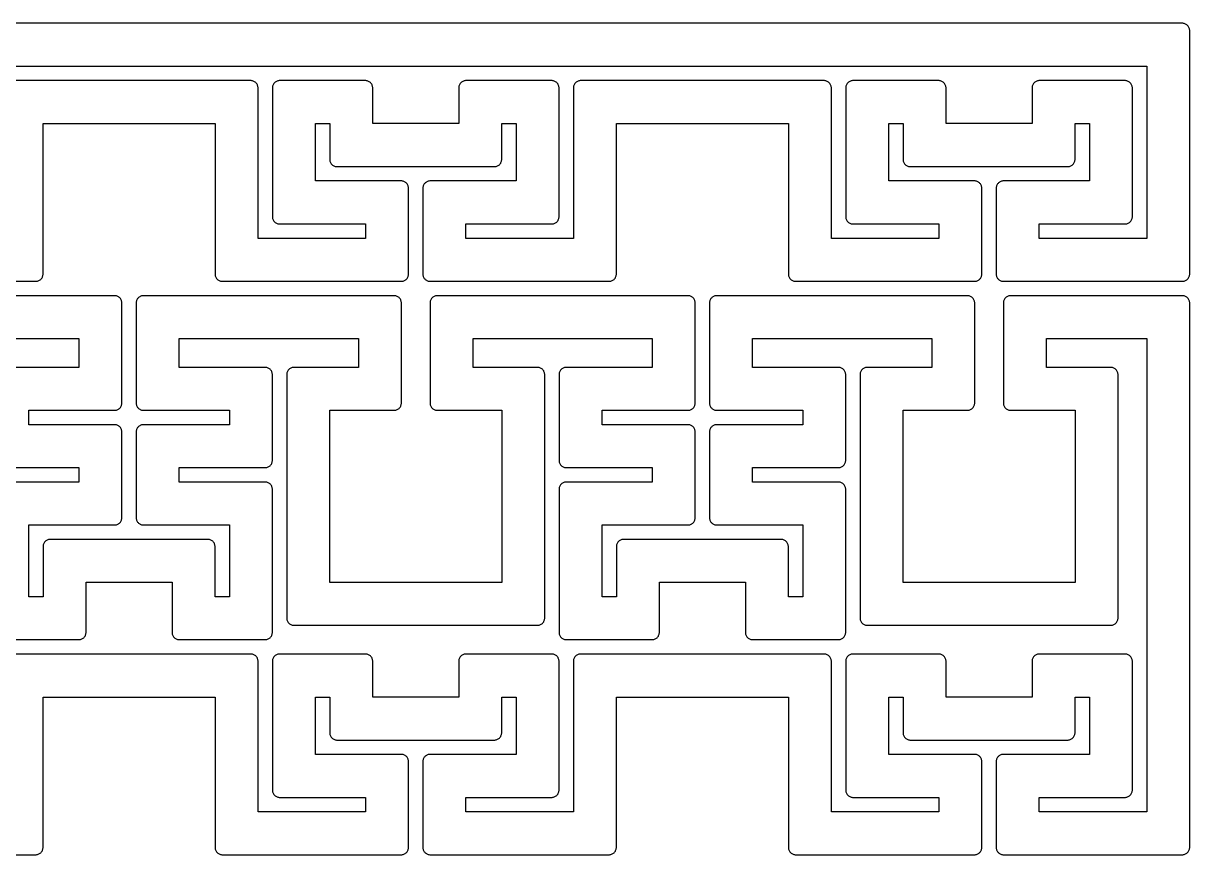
# Model space of a CAD drawing. Extents: x -162 to 163, y -63 to 63.
# Drawn here: x 81.6 to 163, y 5 to 63 of the extents above; entities that cross this region are included whole.
import ezdxf

# ---------------------------------------------------------------- set-up
doc = ezdxf.new("R2010")
doc.units = 0
doc.layers.add('Al', color=7, linetype='CONTINUOUS')

msp = doc.modelspace()

# ---------------------------------------------------------------- linework, layer by layer
at = {"layer": 'Al'}
for points in [[(69.975, 45), (82.524, 45), (82.573, 45.005), (82.621, 45.014), (82.668, 45.029), (82.713, 45.048), (82.757, 45.071), (82.797, 45.098), (82.835, 45.129), (82.87, 45.164), (82.901, 45.202), (82.928, 45.242), (82.951, 45.286), (82.97, 45.331), (82.985, 45.378), (82.994, 45.426), (82.999, 45.475), (82.999, 56), (95, 56), (95, 45.475), (95.005, 45.426), (95.014, 45.378), (95.029, 45.331), (95.048, 45.286), (95.071, 45.242), (95.098, 45.202), (95.129, 45.164), (95.164, 45.129), (95.202, 45.098), (95.242, 45.071), (95.286, 45.048), (95.331, 45.029), (95.378, 45.014), (95.426, 45.005), (95.475, 45), (108.024, 45), (108.073, 45.005), (108.121, 45.014), (108.168, 45.029), (108.213, 45.048), (108.257, 45.071), (108.297, 45.098), (108.335, 45.129), (108.37, 45.164), (108.401, 45.202), (108.428, 45.242), (108.451, 45.286), (108.47, 45.331), (108.485, 45.378), (108.494, 45.426), (108.499, 45.475), (108.499, 51.524), (108.494, 51.573), (108.485, 51.621), (108.47, 51.668), (108.451, 51.713), (108.428, 51.757), (108.401, 51.797), (108.37, 51.835), (108.335, 51.87), (108.297, 51.901), (108.257, 51.928), (108.213, 51.951), (108.168, 51.97), (108.121, 51.985), (108.073, 51.994), (108.024, 51.999), (101.999, 51.999), (101.999, 56), (103, 56), (103, 53.475), (103.005, 53.426), (103.014, 53.378), (103.029, 53.331), (103.048, 53.286), (103.071, 53.242), (103.098, 53.202), (103.129, 53.164), (103.164, 53.129), (103.202, 53.098), (103.242, 53.071), (103.286, 53.048), (103.331, 53.029), (103.378, 53.014), (103.426, 53.005), (103.475, 53), (114.524, 53), (114.573, 53.005), (114.621, 53.014), (114.668, 53.029), (114.713, 53.048), (114.757, 53.071), (114.797, 53.098), (114.835, 53.129), (114.87, 53.164), (114.901, 53.202), (114.928, 53.242), (114.951, 53.286), (114.97, 53.331), (114.985, 53.378), (114.994, 53.426), (114.999, 53.475), (114.999, 56), (116, 56), (116, 51.999), (109.975, 51.999), (109.926, 51.994), (109.878, 51.985), (109.831, 51.97), (109.786, 51.951), (109.742, 51.928), (109.702, 51.901), (109.664, 51.87), (109.629, 51.835), (109.598, 51.797), (109.571, 51.757), (109.548, 51.713), (109.529, 51.668), (109.514, 51.621), (109.505, 51.573), (109.5, 51.524), (109.5, 45.475), (109.505, 45.426), (109.514, 45.378), (109.529, 45.331), (109.548, 45.286), (109.571, 45.242), (109.598, 45.202), (109.629, 45.164), (109.664, 45.129), (109.702, 45.098), (109.742, 45.071), (109.786, 45.048), (109.831, 45.029), (109.878, 45.014), (109.926, 45.005), (109.975, 45), (122.524, 45), (122.573, 45.005), (122.621, 45.014), (122.668, 45.029), (122.713, 45.048), (122.757, 45.071), (122.797, 45.098), (122.835, 45.129), (122.87, 45.164), (122.901, 45.202), (122.928, 45.242), (122.951, 45.286), (122.97, 45.331), (122.985, 45.378), (122.994, 45.426), (122.999, 45.475), (122.999, 56), (135, 56), (135, 45.475), (135.005, 45.426), (135.014, 45.378), (135.029, 45.331), (135.048, 45.286), (135.071, 45.242), (135.098, 45.202), (135.129, 45.164), (135.164, 45.129), (135.202, 45.098), (135.242, 45.071), (135.286, 45.048), (135.331, 45.029), (135.378, 45.014), (135.426, 45.005), (135.475, 45), (148.024, 45), (148.073, 45.005), (148.121, 45.014), (148.168, 45.029), (148.213, 45.048), (148.257, 45.071), (148.297, 45.098), (148.335, 45.129), (148.37, 45.164), (148.401, 45.202), (148.428, 45.242), (148.451, 45.286), (148.47, 45.331), (148.485, 45.378), (148.494, 45.426), (148.499, 45.475), (148.499, 51.524), (148.494, 51.573), (148.485, 51.621), (148.47, 51.668), (148.451, 51.713), (148.428, 51.757), (148.401, 51.797), (148.37, 51.835), (148.335, 51.87), (148.297, 51.901), (148.257, 51.928), (148.213, 51.951), (148.168, 51.97), (148.121, 51.985), (148.073, 51.994), (148.024, 51.999), (141.999, 51.999), (141.999, 56), (143, 56), (143, 53.475), (143.005, 53.426), (143.014, 53.378), (143.029, 53.331), (143.048, 53.286), (143.071, 53.242), (143.098, 53.202), (143.129, 53.164), (143.164, 53.129), (143.202, 53.098), (143.242, 53.071), (143.286, 53.048), (143.331, 53.029), (143.378, 53.014), (143.426, 53.005), (143.475, 53), (154.524, 53), (154.573, 53.005), (154.621, 53.014), (154.668, 53.029), (154.713, 53.048), (154.757, 53.071), (154.797, 53.098), (154.835, 53.129), (154.87, 53.164), (154.901, 53.202), (154.928, 53.242), (154.951, 53.286), (154.97, 53.331), (154.985, 53.378), (154.994, 53.426), (154.999, 53.475), (154.999, 56), (156, 56), (156, 51.999), (149.975, 51.999), (149.926, 51.994), (149.878, 51.985), (149.831, 51.97), (149.786, 51.951), (149.742, 51.928), (149.702, 51.901), (149.664, 51.87), (149.629, 51.835), (149.598, 51.797), (149.571, 51.757), (149.548, 51.713), (149.529, 51.668), (149.514, 51.621), (149.505, 51.573), (149.5, 51.524), (149.5, 45.475), (149.505, 45.426), (149.514, 45.378), (149.529, 45.331), (149.548, 45.286), (149.571, 45.242), (149.598, 45.202), (149.629, 45.164), (149.664, 45.129), (149.702, 45.098), (149.742, 45.071), (149.786, 45.048), (149.831, 45.029), (149.878, 45.014), (149.926, 45.005), (149.975, 45), (162.524, 45), (162.573, 45.005), (162.621, 45.014), (162.668, 45.029), (162.713, 45.048), (162.757, 45.071), (162.797, 45.098), (162.835, 45.129), (162.87, 45.164), (162.901, 45.202), (162.928, 45.242), (162.951, 45.286), (162.97, 45.331), (162.985, 45.378), (162.994, 45.426), (162.999, 45.475), (162.999, 62.524), (162.994, 62.573), (162.985, 62.621), (162.97, 62.668), (162.951, 62.713), (162.928, 62.757), (162.901, 62.797), (162.87, 62.835), (162.835, 62.87), (162.797, 62.901), (162.757, 62.928), (162.713, 62.951), (162.668, 62.97), (162.621, 62.985), (162.573, 62.994), (162.524, 62.999), (-162.5, 62.999)], [(-159.525, 60), (160, 60), (160, 47.999), (152.499, 47.999), (152.499, 49), (158.524, 49), (158.573, 49.005), (158.621, 49.014), (158.668, 49.029), (158.713, 49.048), (158.757, 49.071), (158.797, 49.098), (158.835, 49.129), (158.87, 49.164), (158.901, 49.202), (158.928, 49.242), (158.951, 49.286), (158.97, 49.331), (158.985, 49.378), (158.994, 49.426), (158.999, 49.475), (158.999, 58.524), (158.994, 58.573), (158.985, 58.621), (158.97, 58.668), (158.951, 58.713), (158.928, 58.757), (158.901, 58.797), (158.87, 58.835), (158.835, 58.87), (158.797, 58.901), (158.757, 58.928), (158.713, 58.951), (158.668, 58.97), (158.621, 58.985), (158.573, 58.994), (158.524, 58.999), (152.475, 58.999), (152.426, 58.994), (152.378, 58.985), (152.331, 58.97), (152.286, 58.951), (152.242, 58.928), (152.202, 58.901), (152.164, 58.87), (152.129, 58.835), (152.098, 58.797), (152.071, 58.757), (152.048, 58.713), (152.029, 58.668), (152.014, 58.621), (152.005, 58.573), (152, 58.524), (152, 55.999), (145.999, 55.999), (145.999, 58.524), (145.994, 58.573), (145.985, 58.621), (145.97, 58.668), (145.951, 58.713), (145.928, 58.757), (145.901, 58.797), (145.87, 58.835), (145.835, 58.87), (145.797, 58.901), (145.757, 58.928), (145.713, 58.951), (145.668, 58.97), (145.621, 58.985), (145.573, 58.994), (145.524, 58.999), (139.475, 58.999), (139.426, 58.994), (139.378, 58.985), (139.331, 58.97), (139.286, 58.951), (139.242, 58.928), (139.202, 58.901), (139.164, 58.87), (139.129, 58.835), (139.098, 58.797), (139.071, 58.757), (139.048, 58.713), (139.029, 58.668), (139.014, 58.621), (139.005, 58.573), (139, 58.524), (139, 49.475), (139.005, 49.426), (139.014, 49.378), (139.029, 49.331), (139.048, 49.286), (139.071, 49.242), (139.098, 49.202), (139.129, 49.164), (139.164, 49.129), (139.202, 49.098), (139.242, 49.071), (139.286, 49.048), (139.331, 49.029), (139.378, 49.014), (139.426, 49.005), (139.475, 49), (145.5, 49), (145.5, 47.999), (137.999, 47.999), (137.999, 58.524), (137.994, 58.573), (137.985, 58.621), (137.97, 58.668), (137.951, 58.713), (137.928, 58.757), (137.901, 58.797), (137.87, 58.835), (137.835, 58.87), (137.797, 58.901), (137.757, 58.928), (137.713, 58.951), (137.668, 58.97), (137.621, 58.985), (137.573, 58.994), (137.524, 58.999), (120.475, 58.999), (120.426, 58.994), (120.378, 58.985), (120.331, 58.97), (120.286, 58.951), (120.242, 58.928), (120.202, 58.901), (120.164, 58.87), (120.129, 58.835), (120.098, 58.797), (120.071, 58.757), (120.048, 58.713), (120.029, 58.668), (120.014, 58.621), (120.005, 58.573), (120, 58.524), (120, 47.999), (112.499, 47.999), (112.499, 49), (118.524, 49), (118.573, 49.005), (118.621, 49.014), (118.668, 49.029), (118.713, 49.048), (118.757, 49.071), (118.797, 49.098), (118.835, 49.129), (118.87, 49.164), (118.901, 49.202), (118.928, 49.242), (118.951, 49.286), (118.97, 49.331), (118.985, 49.378), (118.994, 49.426), (118.999, 49.475), (118.999, 58.524), (118.994, 58.573), (118.985, 58.621), (118.97, 58.668), (118.951, 58.713), (118.928, 58.757), (118.901, 58.797), (118.87, 58.835), (118.835, 58.87), (118.797, 58.901), (118.757, 58.928), (118.713, 58.951), (118.668, 58.97), (118.621, 58.985), (118.573, 58.994), (118.524, 58.999), (112.475, 58.999), (112.426, 58.994), (112.378, 58.985), (112.331, 58.97), (112.286, 58.951), (112.242, 58.928), (112.202, 58.901), (112.164, 58.87), (112.129, 58.835), (112.098, 58.797), (112.071, 58.757), (112.048, 58.713), (112.029, 58.668), (112.014, 58.621), (112.005, 58.573), (112, 58.524), (112, 55.999), (105.999, 55.999), (105.999, 58.524), (105.994, 58.573), (105.985, 58.621), (105.97, 58.668), (105.951, 58.713), (105.928, 58.757), (105.901, 58.797), (105.87, 58.835), (105.835, 58.87), (105.797, 58.901), (105.757, 58.928), (105.713, 58.951), (105.668, 58.97), (105.621, 58.985), (105.573, 58.994), (105.524, 58.999), (99.475, 58.999), (99.426, 58.994), (99.378, 58.985), (99.331, 58.97), (99.286, 58.951), (99.242, 58.928), (99.202, 58.901), (99.164, 58.87), (99.129, 58.835), (99.098, 58.797), (99.071, 58.757), (99.048, 58.713), (99.029, 58.668), (99.014, 58.621), (99.005, 58.573), (99, 58.524), (99, 49.475), (99.005, 49.426), (99.014, 49.378), (99.029, 49.331), (99.048, 49.286), (99.071, 49.242), (99.098, 49.202), (99.129, 49.164), (99.164, 49.129), (99.202, 49.098), (99.242, 49.071), (99.286, 49.048), (99.331, 49.029), (99.378, 49.014), (99.426, 49.005), (99.475, 49), (105.5, 49), (105.5, 47.999), (97.999, 47.999), (97.999, 58.524), (97.994, 58.573), (97.985, 58.621), (97.97, 58.668), (97.951, 58.713), (97.928, 58.757), (97.901, 58.797), (97.87, 58.835), (97.835, 58.87), (97.797, 58.901), (97.757, 58.928), (97.713, 58.951), (97.668, 58.97), (97.621, 58.985), (97.573, 58.994), (97.524, 58.999), (80.475, 58.999)], [(69.975, 5), (82.524, 5), (82.573, 5.005), (82.621, 5.014), (82.668, 5.029), (82.713, 5.048), (82.757, 5.071), (82.797, 5.098), (82.835, 5.129), (82.87, 5.164), (82.901, 5.202), (82.928, 5.242), (82.951, 5.286), (82.97, 5.331), (82.985, 5.378), (82.994, 5.426), (82.999, 5.475), (82.999, 16), (95, 16), (95, 5.475), (95.005, 5.426), (95.014, 5.378), (95.029, 5.331), (95.048, 5.286), (95.071, 5.242), (95.098, 5.202), (95.129, 5.164), (95.164, 5.129), (95.202, 5.098), (95.242, 5.071), (95.286, 5.048), (95.331, 5.029), (95.378, 5.014), (95.426, 5.005), (95.475, 5), (108.024, 5), (108.073, 5.005), (108.121, 5.014), (108.168, 5.029), (108.213, 5.048), (108.257, 5.071), (108.297, 5.098), (108.335, 5.129), (108.37, 5.164), (108.401, 5.202), (108.428, 5.242), (108.451, 5.286), (108.47, 5.331), (108.485, 5.378), (108.494, 5.426), (108.499, 5.475), (108.499, 11.524), (108.494, 11.573), (108.485, 11.621), (108.47, 11.668), (108.451, 11.713), (108.428, 11.757), (108.401, 11.797), (108.37, 11.835), (108.335, 11.87), (108.297, 11.901), (108.257, 11.928), (108.213, 11.951), (108.168, 11.97), (108.121, 11.985), (108.073, 11.994), (108.024, 11.999), (101.999, 11.999), (101.999, 16), (103, 16), (103, 13.475), (103.005, 13.426), (103.014, 13.378), (103.029, 13.331), (103.048, 13.286), (103.071, 13.242), (103.098, 13.202), (103.129, 13.164), (103.164, 13.129), (103.202, 13.098), (103.242, 13.071), (103.286, 13.048), (103.331, 13.029), (103.378, 13.014), (103.426, 13.005), (103.475, 13), (114.524, 13), (114.573, 13.005), (114.621, 13.014), (114.668, 13.029), (114.713, 13.048), (114.757, 13.071), (114.797, 13.098), (114.835, 13.129), (114.87, 13.164), (114.901, 13.202), (114.928, 13.242), (114.951, 13.286), (114.97, 13.331), (114.985, 13.378), (114.994, 13.426), (114.999, 13.475), (114.999, 16), (116, 16), (116, 11.999), (109.975, 11.999), (109.926, 11.994), (109.878, 11.985), (109.831, 11.97), (109.786, 11.951), (109.742, 11.928), (109.702, 11.901), (109.664, 11.87), (109.629, 11.835), (109.598, 11.797), (109.571, 11.757), (109.548, 11.713), (109.529, 11.668), (109.514, 11.621), (109.505, 11.573), (109.5, 11.524), (109.5, 5.475), (109.505, 5.426), (109.514, 5.378), (109.529, 5.331), (109.548, 5.286), (109.571, 5.242), (109.598, 5.202), (109.629, 5.164), (109.664, 5.129), (109.702, 5.098), (109.742, 5.071), (109.786, 5.048), (109.831, 5.029), (109.878, 5.014), (109.926, 5.005), (109.975, 5), (122.524, 5), (122.573, 5.005), (122.621, 5.014), (122.668, 5.029), (122.713, 5.048), (122.757, 5.071), (122.797, 5.098), (122.835, 5.129), (122.87, 5.164), (122.901, 5.202), (122.928, 5.242), (122.951, 5.286), (122.97, 5.331), (122.985, 5.378), (122.994, 5.426), (122.999, 5.475), (122.999, 16), (135, 16), (135, 5.475), (135.005, 5.426), (135.014, 5.378), (135.029, 5.331), (135.048, 5.286), (135.071, 5.242), (135.098, 5.202), (135.129, 5.164), (135.164, 5.129), (135.202, 5.098), (135.242, 5.071), (135.286, 5.048), (135.331, 5.029), (135.378, 5.014), (135.426, 5.005), (135.475, 5), (148.024, 5), (148.073, 5.005), (148.121, 5.014), (148.168, 5.029), (148.213, 5.048), (148.257, 5.071), (148.297, 5.098), (148.335, 5.129), (148.37, 5.164), (148.401, 5.202), (148.428, 5.242), (148.451, 5.286), (148.47, 5.331), (148.485, 5.378), (148.494, 5.426), (148.499, 5.475), (148.499, 11.524), (148.494, 11.573), (148.485, 11.621), (148.47, 11.668), (148.451, 11.713), (148.428, 11.757), (148.401, 11.797), (148.37, 11.835), (148.335, 11.87), (148.297, 11.901), (148.257, 11.928), (148.213, 11.951), (148.168, 11.97), (148.121, 11.985), (148.073, 11.994), (148.024, 11.999), (141.999, 11.999), (141.999, 16), (143, 16), (143, 13.475), (143.005, 13.426), (143.014, 13.378), (143.029, 13.331), (143.048, 13.286), (143.071, 13.242), (143.098, 13.202), (143.129, 13.164), (143.164, 13.129), (143.202, 13.098), (143.242, 13.071), (143.286, 13.048), (143.331, 13.029), (143.378, 13.014), (143.426, 13.005), (143.475, 13), (154.524, 13), (154.573, 13.005), (154.621, 13.014), (154.668, 13.029), (154.713, 13.048), (154.757, 13.071), (154.797, 13.098), (154.835, 13.129), (154.87, 13.164), (154.901, 13.202), (154.928, 13.242), (154.951, 13.286), (154.97, 13.331), (154.985, 13.378), (154.994, 13.426), (154.999, 13.475), (154.999, 16), (156, 16), (156, 11.999), (149.975, 11.999), (149.926, 11.994), (149.878, 11.985), (149.831, 11.97), (149.786, 11.951), (149.742, 11.928), (149.702, 11.901), (149.664, 11.87), (149.629, 11.835), (149.598, 11.797), (149.571, 11.757), (149.548, 11.713), (149.529, 11.668), (149.514, 11.621), (149.505, 11.573), (149.5, 11.524), (149.5, 5.475), (149.505, 5.426), (149.514, 5.378), (149.529, 5.331), (149.548, 5.286), (149.571, 5.242), (149.598, 5.202), (149.629, 5.164), (149.664, 5.129), (149.702, 5.098), (149.742, 5.071), (149.786, 5.048), (149.831, 5.029), (149.878, 5.014), (149.926, 5.005), (149.975, 5), (162.524, 5), (162.573, 5.005), (162.621, 5.014), (162.668, 5.029), (162.713, 5.048), (162.757, 5.071), (162.797, 5.098), (162.835, 5.129), (162.87, 5.164), (162.901, 5.202), (162.928, 5.242), (162.951, 5.286), (162.97, 5.331), (162.985, 5.378), (162.994, 5.426), (162.999, 5.475), (162.999, 43.524), (162.994, 43.573), (162.985, 43.621), (162.97, 43.668), (162.951, 43.713), (162.928, 43.757), (162.901, 43.797), (162.87, 43.835), (162.835, 43.87), (162.797, 43.901), (162.757, 43.928), (162.713, 43.951), (162.668, 43.97), (162.621, 43.985), (162.573, 43.994), (162.524, 43.999), (150.475, 43.999), (150.426, 43.994), (150.378, 43.985), (150.331, 43.97), (150.286, 43.951), (150.242, 43.928), (150.202, 43.901), (150.164, 43.87), (150.129, 43.835), (150.098, 43.797), (150.071, 43.757), (150.048, 43.713), (150.029, 43.668), (150.014, 43.621), (150.005, 43.573), (150, 43.524), (150, 36.475), (150.005, 36.426), (150.014, 36.378), (150.029, 36.331), (150.048, 36.286), (150.071, 36.242), (150.098, 36.202), (150.129, 36.164), (150.164, 36.129), (150.202, 36.098), (150.242, 36.071), (150.286, 36.048), (150.331, 36.029), (150.378, 36.014), (150.426, 36.005), (150.475, 36), (155, 36), (155, 23.999), (142.999, 23.999), (142.999, 36), (147.524, 36), (147.573, 36.005), (147.621, 36.014), (147.668, 36.029), (147.713, 36.048), (147.757, 36.071), (147.797, 36.098), (147.835, 36.129), (147.87, 36.164), (147.901, 36.202), (147.928, 36.242), (147.951, 36.286), (147.97, 36.331), (147.985, 36.378), (147.994, 36.426), (147.999, 36.475), (147.999, 43.524), (147.994, 43.573), (147.985, 43.621), (147.97, 43.668), (147.951, 43.713), (147.928, 43.757), (147.901, 43.797), (147.87, 43.835), (147.835, 43.87), (147.797, 43.901), (147.757, 43.928), (147.713, 43.951), (147.668, 43.97), (147.621, 43.985), (147.573, 43.994), (147.524, 43.999), (129.975, 43.999), (129.926, 43.994), (129.878, 43.985), (129.831, 43.97), (129.786, 43.951), (129.742, 43.928), (129.702, 43.901), (129.664, 43.87), (129.629, 43.835), (129.598, 43.797), (129.571, 43.757), (129.548, 43.713), (129.529, 43.668), (129.514, 43.621), (129.505, 43.573), (129.5, 43.524), (129.5, 36.475), (129.505, 36.426), (129.514, 36.378), (129.529, 36.331), (129.548, 36.286), (129.571, 36.242), (129.598, 36.202), (129.629, 36.164), (129.664, 36.129), (129.702, 36.098), (129.742, 36.071), (129.786, 36.048), (129.831, 36.029), (129.878, 36.014), (129.926, 36.005), (129.975, 36), (136, 36), (136, 34.999), (129.975, 34.999), (129.926, 34.994), (129.878, 34.985), (129.831, 34.97), (129.786, 34.951), (129.742, 34.928), (129.702, 34.901), (129.664, 34.87), (129.629, 34.835), (129.598, 34.797), (129.571, 34.757), (129.548, 34.713), (129.529, 34.668), (129.514, 34.621), (129.505, 34.573), (129.5, 34.524), (129.5, 28.475), (129.505, 28.426), (129.514, 28.378), (129.529, 28.331), (129.548, 28.286), (129.571, 28.242), (129.598, 28.202), (129.629, 28.164), (129.664, 28.129), (129.702, 28.098), (129.742, 28.071), (129.786, 28.048), (129.831, 28.029), (129.878, 28.014), (129.926, 28.005), (129.975, 28), (136, 28), (136, 22.999), (134.999, 22.999), (134.999, 26.524), (134.994, 26.573), (134.985, 26.621), (134.97, 26.668), (134.951, 26.713), (134.928, 26.757), (134.901, 26.797), (134.87, 26.835), (134.835, 26.87), (134.797, 26.901), (134.757, 26.928), (134.713, 26.951), (134.668, 26.97), (134.621, 26.985), (134.573, 26.994), (134.524, 26.999), (123.475, 26.999), (123.426, 26.994), (123.378, 26.985), (123.331, 26.97), (123.286, 26.951), (123.242, 26.928), (123.202, 26.901), (123.164, 26.87), (123.129, 26.835), (123.098, 26.797), (123.071, 26.757), (123.048, 26.713), (123.029, 26.668), (123.014, 26.621), (123.005, 26.573), (123, 26.524), (123, 22.999), (121.999, 22.999), (121.999, 28), (128.024, 28), (128.073, 28.005), (128.121, 28.014), (128.168, 28.029), (128.213, 28.048), (128.257, 28.071), (128.297, 28.098), (128.335, 28.129), (128.37, 28.164), (128.401, 28.202), (128.428, 28.242), (128.451, 28.286), (128.47, 28.331), (128.485, 28.378), (128.494, 28.426), (128.499, 28.475), (128.499, 34.524), (128.494, 34.573), (128.485, 34.621), (128.47, 34.668), (128.451, 34.713), (128.428, 34.757), (128.401, 34.797), (128.37, 34.835), (128.335, 34.87), (128.297, 34.901), (128.257, 34.928), (128.213, 34.951), (128.168, 34.97), (128.121, 34.985), (128.073, 34.994), (128.024, 34.999), (121.999, 34.999), (121.999, 36), (128.024, 36), (128.073, 36.005), (128.121, 36.014), (128.168, 36.029), (128.213, 36.048), (128.257, 36.071), (128.297, 36.098), (128.335, 36.129), (128.37, 36.164), (128.401, 36.202), (128.428, 36.242), (128.451, 36.286), (128.47, 36.331), (128.485, 36.378), (128.494, 36.426), (128.499, 36.475), (128.499, 43.524), (128.494, 43.573), (128.485, 43.621), (128.47, 43.668), (128.451, 43.713), (128.428, 43.757), (128.401, 43.797), (128.37, 43.835), (128.335, 43.87), (128.297, 43.901), (128.257, 43.928), (128.213, 43.951), (128.168, 43.97), (128.121, 43.985), (128.073, 43.994), (128.024, 43.999), (110.475, 43.999), (110.426, 43.994), (110.378, 43.985), (110.331, 43.97), (110.286, 43.951), (110.242, 43.928), (110.202, 43.901), (110.164, 43.87), (110.129, 43.835), (110.098, 43.797), (110.071, 43.757), (110.048, 43.713), (110.029, 43.668), (110.014, 43.621), (110.005, 43.573), (110, 43.524), (110, 36.475), (110.005, 36.426), (110.014, 36.378), (110.029, 36.331), (110.048, 36.286), (110.071, 36.242), (110.098, 36.202), (110.129, 36.164), (110.164, 36.129), (110.202, 36.098), (110.242, 36.071), (110.286, 36.048), (110.331, 36.029), (110.378, 36.014), (110.426, 36.005), (110.475, 36), (115, 36), (115, 23.999), (102.999, 23.999), (102.999, 36), (107.524, 36), (107.573, 36.005), (107.621, 36.014), (107.668, 36.029), (107.713, 36.048), (107.757, 36.071), (107.797, 36.098), (107.835, 36.129), (107.87, 36.164), (107.901, 36.202), (107.928, 36.242), (107.951, 36.286), (107.97, 36.331), (107.985, 36.378), (107.994, 36.426), (107.999, 36.475), (107.999, 43.524), (107.994, 43.573), (107.985, 43.621), (107.97, 43.668), (107.951, 43.713), (107.928, 43.757), (107.901, 43.797), (107.87, 43.835), (107.835, 43.87), (107.797, 43.901), (107.757, 43.928), (107.713, 43.951), (107.668, 43.97), (107.621, 43.985), (107.573, 43.994), (107.524, 43.999), (89.975, 43.999), (89.926, 43.994), (89.878, 43.985), (89.831, 43.97), (89.786, 43.951), (89.742, 43.928), (89.702, 43.901), (89.664, 43.87), (89.629, 43.835), (89.598, 43.797), (89.571, 43.757), (89.548, 43.713), (89.529, 43.668), (89.514, 43.621), (89.505, 43.573), (89.5, 43.524), (89.5, 36.475), (89.505, 36.426), (89.514, 36.378), (89.529, 36.331), (89.548, 36.286), (89.571, 36.242), (89.598, 36.202), (89.629, 36.164), (89.664, 36.129), (89.702, 36.098), (89.742, 36.071), (89.786, 36.048), (89.831, 36.029), (89.878, 36.014), (89.926, 36.005), (89.975, 36), (96, 36), (96, 34.999), (89.975, 34.999), (89.926, 34.994), (89.878, 34.985), (89.831, 34.97), (89.786, 34.951), (89.742, 34.928), (89.702, 34.901), (89.664, 34.87), (89.629, 34.835), (89.598, 34.797), (89.571, 34.757), (89.548, 34.713), (89.529, 34.668), (89.514, 34.621), (89.505, 34.573), (89.5, 34.524), (89.5, 28.475), (89.505, 28.426), (89.514, 28.378), (89.529, 28.331), (89.548, 28.286), (89.571, 28.242), (89.598, 28.202), (89.629, 28.164), (89.664, 28.129), (89.702, 28.098), (89.742, 28.071), (89.786, 28.048), (89.831, 28.029), (89.878, 28.014), (89.926, 28.005), (89.975, 28), (96, 28), (96, 22.999), (94.999, 22.999), (94.999, 26.524), (94.994, 26.573), (94.985, 26.621), (94.97, 26.668), (94.951, 26.713), (94.928, 26.757), (94.901, 26.797), (94.87, 26.835), (94.835, 26.87), (94.797, 26.901), (94.757, 26.928), (94.713, 26.951), (94.668, 26.97), (94.621, 26.985), (94.573, 26.994), (94.524, 26.999), (83.475, 26.999), (83.426, 26.994), (83.378, 26.985), (83.331, 26.97), (83.286, 26.951), (83.242, 26.928), (83.202, 26.901), (83.164, 26.87), (83.129, 26.835), (83.098, 26.797), (83.071, 26.757), (83.048, 26.713), (83.029, 26.668), (83.014, 26.621), (83.005, 26.573), (83, 26.524), (83, 22.999), (81.999, 22.999), (81.999, 28), (88.024, 28), (88.073, 28.005), (88.121, 28.014), (88.168, 28.029), (88.213, 28.048), (88.257, 28.071), (88.297, 28.098), (88.335, 28.129), (88.37, 28.164), (88.401, 28.202), (88.428, 28.242), (88.451, 28.286), (88.47, 28.331), (88.485, 28.378), (88.494, 28.426), (88.499, 28.475), (88.499, 34.524), (88.494, 34.573), (88.485, 34.621), (88.47, 34.668), (88.451, 34.713), (88.428, 34.757), (88.401, 34.797), (88.37, 34.835), (88.335, 34.87), (88.297, 34.901), (88.257, 34.928), (88.213, 34.951), (88.168, 34.97), (88.121, 34.985), (88.073, 34.994), (88.024, 34.999), (81.999, 34.999), (81.999, 36), (88.024, 36), (88.073, 36.005), (88.121, 36.014), (88.168, 36.029), (88.213, 36.048), (88.257, 36.071), (88.297, 36.098), (88.335, 36.129), (88.37, 36.164), (88.401, 36.202), (88.428, 36.242), (88.451, 36.286), (88.47, 36.331), (88.485, 36.378), (88.494, 36.426), (88.499, 36.475), (88.499, 43.524), (88.494, 43.573), (88.485, 43.621), (88.47, 43.668), (88.451, 43.713), (88.428, 43.757), (88.401, 43.797), (88.37, 43.835), (88.335, 43.87), (88.297, 43.901), (88.257, 43.928), (88.213, 43.951), (88.168, 43.97), (88.121, 43.985), (88.073, 43.994), (88.024, 43.999), (70.475, 43.999)], [(72.999, 41), (85.5, 41), (85.5, 38.999), (79.475, 38.999)], [(79.475, 20), (85.524, 20), (85.573, 20.005), (85.621, 20.014), (85.668, 20.029), (85.713, 20.048), (85.757, 20.071), (85.797, 20.098), (85.835, 20.129), (85.87, 20.164), (85.901, 20.202), (85.928, 20.242), (85.951, 20.286), (85.97, 20.331), (85.985, 20.378), (85.994, 20.426), (85.999, 20.475), (85.999, 24), (92, 24), (92, 20.475), (92.005, 20.426), (92.014, 20.378), (92.029, 20.331), (92.048, 20.286), (92.071, 20.242), (92.098, 20.202), (92.129, 20.164), (92.164, 20.129), (92.202, 20.098), (92.242, 20.071), (92.286, 20.048), (92.331, 20.029), (92.378, 20.014), (92.426, 20.005), (92.475, 20), (98.524, 20), (98.573, 20.005), (98.621, 20.014), (98.668, 20.029), (98.713, 20.048), (98.757, 20.071), (98.797, 20.098), (98.835, 20.129), (98.87, 20.164), (98.901, 20.202), (98.928, 20.242), (98.951, 20.286), (98.97, 20.331), (98.985, 20.378), (98.994, 20.426), (98.999, 20.475), (98.999, 30.524), (98.994, 30.573), (98.985, 30.621), (98.97, 30.668), (98.951, 30.713), (98.928, 30.757), (98.901, 30.797), (98.87, 30.835), (98.835, 30.87), (98.797, 30.901), (98.757, 30.928), (98.713, 30.951), (98.668, 30.97), (98.621, 30.985), (98.573, 30.994), (98.524, 30.999), (92.499, 30.999), (92.499, 32), (98.524, 32), (98.573, 32.005), (98.621, 32.014), (98.668, 32.029), (98.713, 32.048), (98.757, 32.071), (98.797, 32.098), (98.835, 32.129), (98.87, 32.164), (98.901, 32.202), (98.928, 32.242), (98.951, 32.286), (98.97, 32.331), (98.985, 32.378), (98.994, 32.426), (98.999, 32.475), (98.999, 38.524), (98.994, 38.573), (98.985, 38.621), (98.97, 38.668), (98.951, 38.713), (98.928, 38.757), (98.901, 38.797), (98.87, 38.835), (98.835, 38.87), (98.797, 38.901), (98.757, 38.928), (98.713, 38.951), (98.668, 38.97), (98.621, 38.985), (98.573, 38.994), (98.524, 38.999), (92.499, 38.999), (92.499, 41), (105, 41), (105, 38.999), (100.475, 38.999), (100.426, 38.994), (100.378, 38.985), (100.331, 38.97), (100.286, 38.951), (100.242, 38.928), (100.202, 38.901), (100.164, 38.87), (100.129, 38.835), (100.098, 38.797), (100.071, 38.757), (100.048, 38.713), (100.029, 38.668), (100.014, 38.621), (100.005, 38.573), (100, 38.524), (100, 21.475), (100.005, 21.426), (100.014, 21.378), (100.029, 21.331), (100.048, 21.286), (100.071, 21.242), (100.098, 21.202), (100.129, 21.164), (100.164, 21.129), (100.202, 21.098), (100.242, 21.071), (100.286, 21.048), (100.331, 21.029), (100.378, 21.014), (100.426, 21.005), (100.475, 21), (117.524, 21), (117.573, 21.005), (117.621, 21.014), (117.668, 21.029), (117.713, 21.048), (117.757, 21.071), (117.797, 21.098), (117.835, 21.129), (117.87, 21.164), (117.901, 21.202), (117.928, 21.242), (117.951, 21.286), (117.97, 21.331), (117.985, 21.378), (117.994, 21.426), (117.999, 21.475), (117.999, 38.524), (117.994, 38.573), (117.985, 38.621), (117.97, 38.668), (117.951, 38.713), (117.928, 38.757), (117.901, 38.797), (117.87, 38.835), (117.835, 38.87), (117.797, 38.901), (117.757, 38.928), (117.713, 38.951), (117.668, 38.97), (117.621, 38.985), (117.573, 38.994), (117.524, 38.999), (112.999, 38.999), (112.999, 41), (125.5, 41), (125.5, 38.999), (119.475, 38.999), (119.426, 38.994), (119.378, 38.985), (119.331, 38.97), (119.286, 38.951), (119.242, 38.928), (119.202, 38.901), (119.164, 38.87), (119.129, 38.835), (119.098, 38.797), (119.071, 38.757), (119.048, 38.713), (119.029, 38.668), (119.014, 38.621), (119.005, 38.573), (119, 38.524), (119, 32.475), (119.005, 32.426), (119.014, 32.378), (119.029, 32.331), (119.048, 32.286), (119.071, 32.242), (119.098, 32.202), (119.129, 32.164), (119.164, 32.129), (119.202, 32.098), (119.242, 32.071), (119.286, 32.048), (119.331, 32.029), (119.378, 32.014), (119.426, 32.005), (119.475, 32), (125.5, 32), (125.5, 30.999), (119.475, 30.999), (119.426, 30.994), (119.378, 30.985), (119.331, 30.97), (119.286, 30.951), (119.242, 30.928), (119.202, 30.901), (119.164, 30.87), (119.129, 30.835), (119.098, 30.797), (119.071, 30.757), (119.048, 30.713), (119.029, 30.668), (119.014, 30.621), (119.005, 30.573), (119, 30.524), (119, 20.475), (119.005, 20.426), (119.014, 20.378), (119.029, 20.331), (119.048, 20.286), (119.071, 20.242), (119.098, 20.202), (119.129, 20.164), (119.164, 20.129), (119.202, 20.098), (119.242, 20.071), (119.286, 20.048), (119.331, 20.029), (119.378, 20.014), (119.426, 20.005), (119.475, 20), (125.524, 20), (125.573, 20.005), (125.621, 20.014), (125.668, 20.029), (125.713, 20.048), (125.757, 20.071), (125.797, 20.098), (125.835, 20.129), (125.87, 20.164), (125.901, 20.202), (125.928, 20.242), (125.951, 20.286), (125.97, 20.331), (125.985, 20.378), (125.994, 20.426), (125.999, 20.475), (125.999, 24), (132, 24), (132, 20.475), (132.005, 20.426), (132.014, 20.378), (132.029, 20.331), (132.048, 20.286), (132.071, 20.242), (132.098, 20.202), (132.129, 20.164), (132.164, 20.129), (132.202, 20.098), (132.242, 20.071), (132.286, 20.048), (132.331, 20.029), (132.378, 20.014), (132.426, 20.005), (132.475, 20), (138.524, 20), (138.573, 20.005), (138.621, 20.014), (138.668, 20.029), (138.713, 20.048), (138.757, 20.071), (138.797, 20.098), (138.835, 20.129), (138.87, 20.164), (138.901, 20.202), (138.928, 20.242), (138.951, 20.286), (138.97, 20.331), (138.985, 20.378), (138.994, 20.426), (138.999, 20.475), (138.999, 30.524), (138.994, 30.573), (138.985, 30.621), (138.97, 30.668), (138.951, 30.713), (138.928, 30.757), (138.901, 30.797), (138.87, 30.835), (138.835, 30.87), (138.797, 30.901), (138.757, 30.928), (138.713, 30.951), (138.668, 30.97), (138.621, 30.985), (138.573, 30.994), (138.524, 30.999), (132.499, 30.999), (132.499, 32), (138.524, 32), (138.573, 32.005), (138.621, 32.014), (138.668, 32.029), (138.713, 32.048), (138.757, 32.071), (138.797, 32.098), (138.835, 32.129), (138.87, 32.164), (138.901, 32.202), (138.928, 32.242), (138.951, 32.286), (138.97, 32.331), (138.985, 32.378), (138.994, 32.426), (138.999, 32.475), (138.999, 38.524), (138.994, 38.573), (138.985, 38.621), (138.97, 38.668), (138.951, 38.713), (138.928, 38.757), (138.901, 38.797), (138.87, 38.835), (138.835, 38.87), (138.797, 38.901), (138.757, 38.928), (138.713, 38.951), (138.668, 38.97), (138.621, 38.985), (138.573, 38.994), (138.524, 38.999), (132.499, 38.999), (132.499, 41), (145, 41), (145, 38.999), (140.475, 38.999), (140.426, 38.994), (140.378, 38.985), (140.331, 38.97), (140.286, 38.951), (140.242, 38.928), (140.202, 38.901), (140.164, 38.87), (140.129, 38.835), (140.098, 38.797), (140.071, 38.757), (140.048, 38.713), (140.029, 38.668), (140.014, 38.621), (140.005, 38.573), (140, 38.524), (140, 21.475), (140.005, 21.426), (140.014, 21.378), (140.029, 21.331), (140.048, 21.286), (140.071, 21.242), (140.098, 21.202), (140.129, 21.164), (140.164, 21.129), (140.202, 21.098), (140.242, 21.071), (140.286, 21.048), (140.331, 21.029), (140.378, 21.014), (140.426, 21.005), (140.475, 21), (157.524, 21), (157.573, 21.005), (157.621, 21.014), (157.668, 21.029), (157.713, 21.048), (157.757, 21.071), (157.797, 21.098), (157.835, 21.129), (157.87, 21.164), (157.901, 21.202), (157.928, 21.242), (157.951, 21.286), (157.97, 21.331), (157.985, 21.378), (157.994, 21.426), (157.999, 21.475), (157.999, 38.524), (157.994, 38.573), (157.985, 38.621), (157.97, 38.668), (157.951, 38.713), (157.928, 38.757), (157.901, 38.797), (157.87, 38.835), (157.835, 38.87), (157.797, 38.901), (157.757, 38.928), (157.713, 38.951), (157.668, 38.97), (157.621, 38.985), (157.573, 38.994), (157.524, 38.999), (152.999, 38.999), (152.999, 41), (160, 41), (160, 7.999), (152.499, 7.999), (152.499, 9), (158.524, 9), (158.573, 9.005), (158.621, 9.014), (158.668, 9.029), (158.713, 9.048), (158.757, 9.071), (158.797, 9.098), (158.835, 9.129), (158.87, 9.164), (158.901, 9.202), (158.928, 9.242), (158.951, 9.286), (158.97, 9.331), (158.985, 9.378), (158.994, 9.426), (158.999, 9.475), (158.999, 18.524), (158.994, 18.573), (158.985, 18.621), (158.97, 18.668), (158.951, 18.713), (158.928, 18.757), (158.901, 18.797), (158.87, 18.835), (158.835, 18.87), (158.797, 18.901), (158.757, 18.928), (158.713, 18.951), (158.668, 18.97), (158.621, 18.985), (158.573, 18.994), (158.524, 18.999), (152.475, 18.999), (152.426, 18.994), (152.378, 18.985), (152.331, 18.97), (152.286, 18.951), (152.242, 18.928), (152.202, 18.901), (152.164, 18.87), (152.129, 18.835), (152.098, 18.797), (152.071, 18.757), (152.048, 18.713), (152.029, 18.668), (152.014, 18.621), (152.005, 18.573), (152, 18.524), (152, 15.999), (145.999, 15.999), (145.999, 18.524), (145.994, 18.573), (145.985, 18.621), (145.97, 18.668), (145.951, 18.713), (145.928, 18.757), (145.901, 18.797), (145.87, 18.835), (145.835, 18.87), (145.797, 18.901), (145.757, 18.928), (145.713, 18.951), (145.668, 18.97), (145.621, 18.985), (145.573, 18.994), (145.524, 18.999), (139.475, 18.999), (139.426, 18.994), (139.378, 18.985), (139.331, 18.97), (139.286, 18.951), (139.242, 18.928), (139.202, 18.901), (139.164, 18.87), (139.129, 18.835), (139.098, 18.797), (139.071, 18.757), (139.048, 18.713), (139.029, 18.668), (139.014, 18.621), (139.005, 18.573), (139, 18.524), (139, 9.475), (139.005, 9.426), (139.014, 9.378), (139.029, 9.331), (139.048, 9.286), (139.071, 9.242), (139.098, 9.202), (139.129, 9.164), (139.164, 9.129), (139.202, 9.098), (139.242, 9.071), (139.286, 9.048), (139.331, 9.029), (139.378, 9.014), (139.426, 9.005), (139.475, 9), (145.5, 9), (145.5, 7.999), (137.999, 7.999), (137.999, 18.524), (137.994, 18.573), (137.985, 18.621), (137.97, 18.668), (137.951, 18.713), (137.928, 18.757), (137.901, 18.797), (137.87, 18.835), (137.835, 18.87), (137.797, 18.901), (137.757, 18.928), (137.713, 18.951), (137.668, 18.97), (137.621, 18.985), (137.573, 18.994), (137.524, 18.999), (120.475, 18.999), (120.426, 18.994), (120.378, 18.985), (120.331, 18.97), (120.286, 18.951), (120.242, 18.928), (120.202, 18.901), (120.164, 18.87), (120.129, 18.835), (120.098, 18.797), (120.071, 18.757), (120.048, 18.713), (120.029, 18.668), (120.014, 18.621), (120.005, 18.573), (120, 18.524), (120, 7.999), (112.499, 7.999), (112.499, 9), (118.524, 9), (118.573, 9.005), (118.621, 9.014), (118.668, 9.029), (118.713, 9.048), (118.757, 9.071), (118.797, 9.098), (118.835, 9.129), (118.87, 9.164), (118.901, 9.202), (118.928, 9.242), (118.951, 9.286), (118.97, 9.331), (118.985, 9.378), (118.994, 9.426), (118.999, 9.475), (118.999, 18.524), (118.994, 18.573), (118.985, 18.621), (118.97, 18.668), (118.951, 18.713), (118.928, 18.757), (118.901, 18.797), (118.87, 18.835), (118.835, 18.87), (118.797, 18.901), (118.757, 18.928), (118.713, 18.951), (118.668, 18.97), (118.621, 18.985), (118.573, 18.994), (118.524, 18.999), (112.475, 18.999), (112.426, 18.994), (112.378, 18.985), (112.331, 18.97), (112.286, 18.951), (112.242, 18.928), (112.202, 18.901), (112.164, 18.87), (112.129, 18.835), (112.098, 18.797), (112.071, 18.757), (112.048, 18.713), (112.029, 18.668), (112.014, 18.621), (112.005, 18.573), (112, 18.524), (112, 15.999), (105.999, 15.999), (105.999, 18.524), (105.994, 18.573), (105.985, 18.621), (105.97, 18.668), (105.951, 18.713), (105.928, 18.757), (105.901, 18.797), (105.87, 18.835), (105.835, 18.87), (105.797, 18.901), (105.757, 18.928), (105.713, 18.951), (105.668, 18.97), (105.621, 18.985), (105.573, 18.994), (105.524, 18.999), (99.475, 18.999), (99.426, 18.994), (99.378, 18.985), (99.331, 18.97), (99.286, 18.951), (99.242, 18.928), (99.202, 18.901), (99.164, 18.87), (99.129, 18.835), (99.098, 18.797), (99.071, 18.757), (99.048, 18.713), (99.029, 18.668), (99.014, 18.621), (99.005, 18.573), (99, 18.524), (99, 9.475), (99.005, 9.426), (99.014, 9.378), (99.029, 9.331), (99.048, 9.286), (99.071, 9.242), (99.098, 9.202), (99.129, 9.164), (99.164, 9.129), (99.202, 9.098), (99.242, 9.071), (99.286, 9.048), (99.331, 9.029), (99.378, 9.014), (99.426, 9.005), (99.475, 9), (105.5, 9), (105.5, 7.999), (97.999, 7.999), (97.999, 18.524), (97.994, 18.573), (97.985, 18.621), (97.97, 18.668), (97.951, 18.713), (97.928, 18.757), (97.901, 18.797), (97.87, 18.835), (97.835, 18.87), (97.797, 18.901), (97.757, 18.928), (97.713, 18.951), (97.668, 18.97), (97.621, 18.985), (97.573, 18.994), (97.524, 18.999), (80.475, 18.999)], [(79.475, 32), (85.5, 32), (85.5, 30.999), (79.475, 30.999)]]:
    msp.add_lwpolyline(points, dxfattribs=at)

doc.saveas('drawing.dxf')
